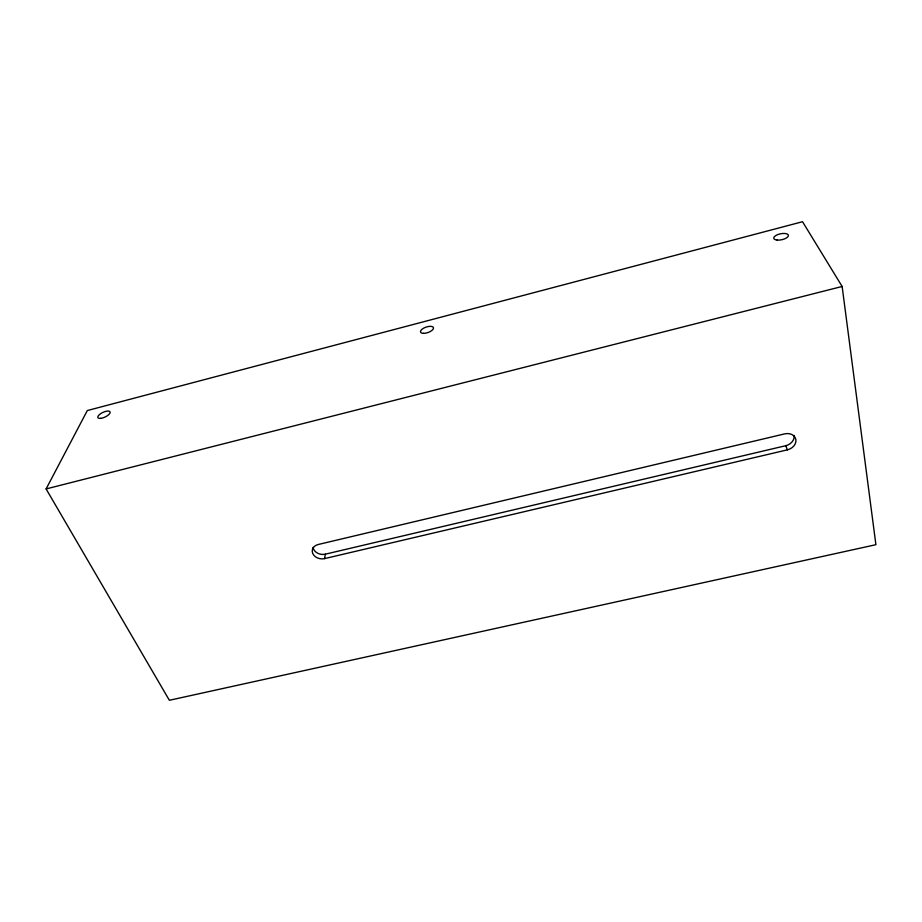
<?xml version="1.0" encoding="UTF-8"?>
<svg xmlns="http://www.w3.org/2000/svg" width="922" height="922" viewBox="0 0 922 922"><rect width="100%" height="100%" fill="white"/><g stroke="black" fill="none" stroke-linecap="round" stroke-linejoin="round"><path stroke-width="1.38" d="M324.59 558.605L787.411 449.844A10.096 8.056 -19.6 0 0 795.847 439.54A10.096 8.056 -19.6 0 0 784.668 433.882L318.274 544.487A9.243 7.307 8.4 0 0 312.788 553.58A9.243 7.307 8.4 0 0 324.59 558.605L325.328 554.18L785.717 445.718A10.038 8.033 -19.7 0 0 794.096 435.484M46.1 488.937L87.313 410.555L802.532 221.718L842.132 286.465L875.9 544.695L169.36 700.282L46.1 488.937L842.132 286.465M785.717 445.718L787.411 449.844M325.328 554.18A9.197 7.284 8.5 0 1 313.077 547.311M777.119 240.077A7.48 3.043 -11.8 0 0 788.414 235.663A7.48 3.043 -11.8 0 0 777.707 234.614A7.48 3.043 -11.8 0 0 777.119 240.077M423.555 333.361A6.846 2.893 -19 0 0 433.524 328.105A6.846 2.893 -19 0 0 423.866 328.048A6.846 2.893 -19 0 0 423.555 333.361M100.821 418.346A6.742 2.559 -25.1 0 0 110.167 412.341A6.742 2.559 -25.1 0 0 100.878 413.505A6.742 2.559 -25.1 0 0 100.821 418.346"/></g></svg>
